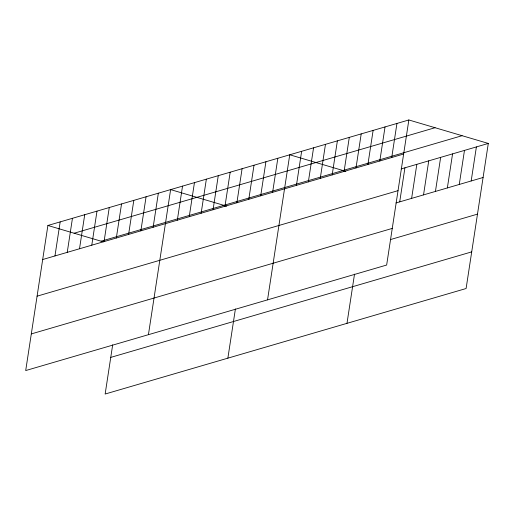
<?xml version="1.0" encoding="UTF-8"?>
<svg xmlns="http://www.w3.org/2000/svg" width="514" height="514" viewBox="0 0 514 514"><rect width="100%" height="100%" fill="white"/><g stroke="black" fill="none" stroke-linecap="round" stroke-linejoin="round"><path stroke-width="0.77" d="M408.855 119.968L47.898 225.479L25.7 370.562L386.65 265.044L408.855 119.968L488.3 143.438L466.102 288.521L105.145 394.032L112.682 344.81M54.959 255.946L60.17 221.894M67.238 252.355L72.448 218.302M79.509 248.77L84.72 214.717M91.781 245.178L96.992 211.132M104.053 241.593L109.264 207.54M116.325 238.008L121.535 203.955M128.596 234.416L133.807 200.364M140.868 230.831L146.079 196.778M153.14 227.246L158.351 193.193M148.424 334.685L170.622 189.602L226.764 206.191M177.324 220.172L182.534 186.119M189.236 216.69L194.446 182.643M201.147 213.207L206.358 179.161M213.059 209.731L218.27 175.679M224.971 206.249L230.182 172.196M236.883 202.767L242.094 168.714M248.795 199.284L254.006 165.232M227.869 358.162L235.406 308.94M260.707 195.802L265.918 161.749M272.619 192.32L277.83 158.267M267.537 299.868L289.742 154.785L345.883 171.374M296.437 185.355L301.647 151.302M308.349 181.872L313.559 147.82M320.261 178.39L325.471 144.338M332.172 174.908L337.383 140.855M344.084 171.425L349.295 137.373M355.996 167.943L361.207 133.891M367.908 164.461L373.119 130.415M346.982 323.338L354.519 274.116M379.82 160.978L385.031 126.932M391.732 157.502L396.943 123.45M399.712 201.867L404.923 167.815M411.618 198.385L416.828 164.332M423.53 194.902L428.74 160.85M435.442 191.42L440.652 157.368M447.353 187.938L452.564 153.885M459.265 184.455L464.476 150.403M471.177 180.973L476.388 146.92M74.119 233.227L435.069 127.71M101.129 241.207L462.08 135.696M42.688 259.531L403.644 154.02M401.196 168.9L488.3 143.438M37.085 296.173L398.035 190.655M395.986 202.953L483.089 177.491M31.309 333.92L392.259 228.409M390.383 239.595L477.48 214.132M110.754 357.397L471.704 251.879M47.898 225.479L103.314 241.85"/></g></svg>
